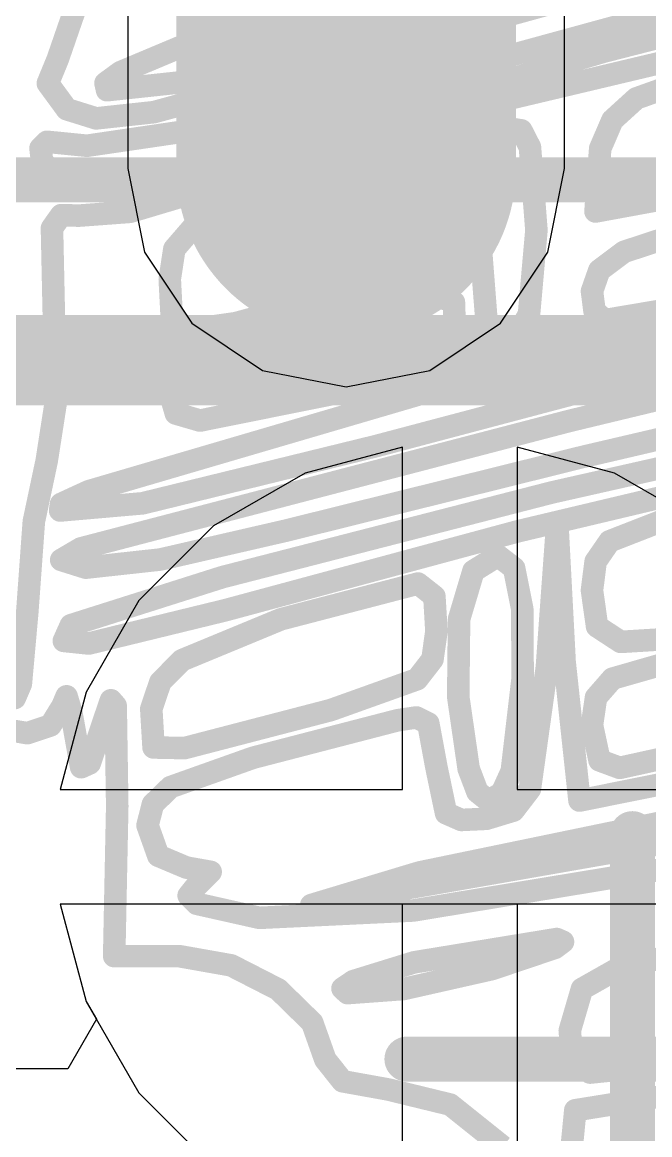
# Model space of a CAD drawing. Header units: inches. Extents: x 1.37 to 4.6, y 1.74 to 5.29.
# Drawn here: x 2.6193 to 2.6741, y 2.9276 to 3.0247 of the extents above; entities that cross this region are included whole.
import ezdxf

# ---------------------------------------------------------------- set-up
doc = ezdxf.new("R2010")
doc.units = ezdxf.units.IN
doc.header["$MEASUREMENT"] = 0
for name, color, linetype in [('BottomLayer', 5, 'Continuous'), ('BottomOverlay', 54, 'Continuous'), ('Mechanical13', 56, 'Continuous'), ('Mechanical15', 56, 'Continuous'), ('TopLayer', 1, 'Continuous'), ('TopOverlay', 2, 'Continuous'), ('TopPaste', 8, 'Continuous'), ('TopSolder', 216, 'Continuous')]:
    doc.layers.add(name, color=color, linetype=linetype)

# ---------------------------------------------------------------- blocks, each defined once
blk = doc.blocks.new('SOP_16_18')
at = {"layer": 'TopLayer'}
h = blk.add_hatch(color=1, dxfattribs=at)
edge = h.paths.add_edge_path()
edge.add_arc((-0.077756, -0.025), 0.010827, 270, 450)
edge.add_line((-0.077756, -0.014173), (-0.134843, -0.014173))
edge.add_arc((-0.134843, -0.025), 0.010827, 90, 270)
edge.add_line((-0.134843, -0.035827), (-0.077756, -0.035827))
at = {"layer": 'TopPaste'}
h = blk.add_hatch(color=8, dxfattribs=at)
edge = h.paths.add_edge_path()
edge.add_arc((-0.077756, -0.025), 0.010827, 270, 450)
edge.add_line((-0.077756, -0.014173), (-0.134843, -0.014173))
edge.add_arc((-0.134843, -0.025), 0.010827, 90, 270)
edge.add_line((-0.134843, -0.035827), (-0.077756, -0.035827))
at = {"layer": 'TopSolder'}
h = blk.add_hatch(color=216, dxfattribs=at)
edge = h.paths.add_edge_path()
edge.add_arc((-0.077756, -0.025), 0.014827, 270, 450)
edge.add_line((-0.077756, -0.010173), (-0.134843, -0.010173))
edge.add_arc((-0.134843, -0.025), 0.014827, 90, 270)
edge.add_line((-0.134843, -0.039827), (-0.077756, -0.039827))
at = {"layer": 'Mechanical13', "const_width": 0.003937}
blk.add_lwpolyline([(-0.076772, -0.194882), (-0.076772, 0.194882)], dxfattribs=at)
at = {"layer": 'Mechanical15', "const_width": 0.003937}
for points in [[(0, -0.019685), (0, 0.019685)], [(0.019685, 0), (-0.019685, 0)]]:
    blk.add_lwpolyline(points, dxfattribs=at)
at = {"layer": 'Mechanical15', "const_width": 0.001969}
for points in [[(-0.020669, 0, 1), (-0.018701, 0, 1)], [(-0.000984, -0.019685, 1), (0.000984, -0.019685, 1)]]:
    blk.add_lwpolyline(points, format="xyb", close=True, dxfattribs=at)
at = {"layer": 'TopOverlay', "const_width": 0.007874}
blk.add_lwpolyline([(-0.061024, -0.194882), (-0.061024, 0.194882)], dxfattribs=at)

msp = doc.modelspace()

# ---------------------------------------------------------------- linework, layer by layer
at = {"layer": 'BottomLayer'}
for p, q in [((2.65248, 2.98765), (2.64397, 2.98537)), ((2.65248, 2.957755), (2.65248, 2.98765)), ((2.670989, 2.98537), (2.662479, 2.98765)), ((2.662479, 2.98765), (2.662479, 2.957755)), ((2.64397, 2.98537), (2.635989, 2.980762)), ((2.67897, 2.980762), (2.670989, 2.98537)), ((2.635989, 2.980762), (2.629472, 2.974245)), ((2.629472, 2.974245), (2.624865, 2.966264)), ((2.624865, 2.966264), (2.622585, 2.957755)), ((2.622585, 2.957755), (2.65248, 2.957755)), ((2.662479, 2.957755), (2.692374, 2.957755)), ((2.65248, 2.947755), (2.622585, 2.947755)), ((2.622585, 2.947755), (2.624865, 2.939246)), ((2.65248, 2.91786), (2.65248, 2.947755)), ((2.692374, 2.947755), (2.662479, 2.947755)), ((2.662479, 2.947755), (2.662479, 2.91786)), ((2.624865, 2.939246), (2.629472, 2.931265)), ((2.629472, 2.931265), (2.635989, 2.924748))]:
    msp.add_line(p, q, dxfattribs=at)
at = {"layer": 'BottomOverlay', "const_width": 0.001969}
for points in [[(2.652622, 3.022854), (2.71279, 3.03943)], [(2.6347, 3.02326), (2.66466, 3.032635)], [(2.670061, 3.022183), (2.710408, 3.032519)], [(2.645742, 3.023134), (2.666115, 3.029475)], [(2.658136, 3.020809), (2.681627, 3.027233)], [(2.647401, 3.014655), (2.696189, 3.026228)], [(2.622377, 3.021512), (2.623846, 3.025764)], [(2.627858, 3.020387), (2.6347, 3.02326)], [(2.633341, 3.019526), (2.645742, 3.023134)], [(2.63077, 3.016895), (2.652622, 3.022854)], [(2.648793, 3.015875), (2.670061, 3.022183)], [(2.621514, 3.019412), (2.622377, 3.021512)], [(2.672897, 3.018097), (2.682105, 3.021382)], [(2.626551, 3.019433), (2.627858, 3.020387)], [(2.63632, 3.015639), (2.658136, 3.020809)], [(2.621514, 3.019412), (2.623171, 3.01715)], [(2.626551, 3.019433), (2.626685, 3.018813)], [(2.626685, 3.018813), (2.633341, 3.019526)], [(2.670811, 3.016199), (2.672897, 3.018097)], [(2.623171, 3.01715), (2.625733, 3.016351)], [(2.625733, 3.016351), (2.63077, 3.016895)], [(2.669745, 3.013723), (2.670811, 3.016199)], [(2.624934, 3.013962), (2.63632, 3.015639)], [(2.645738, 3.014649), (2.648793, 3.015875)], [(2.659971, 3.012301), (2.661749, 3.015481)], [(2.661749, 3.015481), (2.662856, 3.015304)], [(2.662856, 3.015304), (2.663609, 3.013837)], [(2.620875, 3.013741), (2.621447, 3.014308)], [(2.621447, 3.014308), (2.624934, 3.013962)], [(2.644287, 3.010683), (2.656414, 3.01427)], [(2.645738, 3.014649), (2.647401, 3.014655)], [(2.656414, 3.01427), (2.656999, 3.009098)], [(2.620875, 3.013741), (2.621009, 3.012656)], [(2.663609, 3.013837), (2.664175, 3.006589)], [(2.669334, 3.008221), (2.669745, 3.013723)], [(2.621009, 3.012656), (2.622165, 3.011143)], [(2.63507, 3.010099), (2.642831, 3.01313)], [(2.636041, 3.011903), (2.642831, 3.01313)], [(2.659324, 3.004971), (2.659971, 3.012301)], [(2.624658, 3.010534), (2.636041, 3.011903)], [(2.622165, 3.011143), (2.624658, 3.010534)], [(2.634239, 3.006892), (2.644287, 3.010683)], [(2.669334, 3.008221), (2.683634, 3.010848)], [(2.628683, 3.008191), (2.63507, 3.010099)], [(2.656999, 3.009098), (2.657023, 3.006185)], [(2.621876, 3.006771), (2.622684, 3.007906)], [(2.622684, 3.007906), (2.624224, 3.00786)], [(2.624224, 3.00786), (2.628683, 3.008191)], [(2.671821, 3.004699), (2.682122, 3.008087)], [(2.621876, 3.006771), (2.622037, 2.999293)], [(2.632561, 3.004948), (2.634239, 3.006892)], [(2.663528, 2.999259), (2.664175, 3.006589)], [(2.655755, 3.004226), (2.657023, 3.006185)], [(2.63216, 3.002315), (2.632561, 3.004948)], [(2.659324, 3.004971), (2.65989, 2.997723)], [(2.669664, 3.00308), (2.671821, 3.004699)], [(2.65241, 3.002609), (2.655755, 3.004226)], [(2.646202, 3.000727), (2.65241, 3.002609)], [(2.669025, 3.001261), (2.669664, 3.00308)], [(2.63216, 3.002315), (2.632327, 2.999104)], [(2.637927, 2.998472), (2.646202, 3.000727)], [(2.642346, 2.997997), (2.655083, 3.001)], [(2.655083, 3.001), (2.656972, 3.0003)], [(2.669025, 3.001261), (2.669247, 2.999529)], [(2.656972, 3.0003), (2.657038, 2.998145)], [(2.67014, 2.998736), (2.675318, 2.99961)], [(2.622037, 2.999293), (2.622226, 2.991663)], [(2.632327, 2.999104), (2.633776, 2.997877)], [(2.655901, 2.992836), (2.677329, 2.998735)], [(2.661749, 2.996078), (2.663528, 2.999259)], [(2.669247, 2.999529), (2.67014, 2.998736)], [(2.633776, 2.997877), (2.637927, 2.998472)], [(2.635071, 2.995128), (2.642346, 2.997997)], [(2.656129, 2.996583), (2.657038, 2.998145)], [(2.65989, 2.997723), (2.660643, 2.996256)], [(2.665538, 2.983693), (2.726263, 2.997388)], [(2.650164, 2.987735), (2.680542, 2.995783)], [(2.654056, 2.995072), (2.656129, 2.996583)], [(2.660643, 2.996256), (2.661749, 2.996078)], [(2.63216, 2.992402), (2.635071, 2.995128)], [(2.64671, 2.992361), (2.654056, 2.995072)], [(2.66704, 2.989934), (2.690324, 2.995537)], [(2.625075, 2.983795), (2.655901, 2.992836)], [(2.63216, 2.992402), (2.632697, 2.99058)], [(2.634803, 2.989967), (2.64671, 2.992361)], [(2.66828, 2.98681), (2.692534, 2.992466)], [(2.621417, 2.986458), (2.622226, 2.991663)], [(2.624399, 2.978806), (2.66704, 2.989934)], [(2.632697, 2.99058), (2.634803, 2.989967)], [(2.66255, 2.980297), (2.69601, 2.988241)], [(2.629791, 2.982743), (2.650164, 2.987735)], [(2.620293, 2.981153), (2.621417, 2.986458)], [(2.642292, 2.980354), (2.66828, 2.98681)], [(2.62267, 2.982686), (2.625075, 2.983795)], [(2.636749, 2.976293), (2.665538, 2.983693)], [(2.622587, 2.982114), (2.629791, 2.982743)], [(2.622587, 2.982114), (2.62267, 2.982686)], [(2.619723, 2.97328), (2.620293, 2.981153)], [(2.670563, 2.979426), (2.677271, 2.982041)], [(2.631337, 2.977835), (2.642292, 2.980354)], [(2.637011, 2.973406), (2.66255, 2.980297)], [(2.665087, 2.96843), (2.665998, 2.981041)], [(2.665998, 2.981041), (2.666635, 2.968914)], [(2.669344, 2.977658), (2.670563, 2.979426)], [(2.622681, 2.977798), (2.624399, 2.978806)], [(2.622681, 2.977798), (2.62483, 2.977122)], [(2.62483, 2.977122), (2.631337, 2.977835)], [(2.658678, 2.976837), (2.660816, 2.97816)], [(2.660816, 2.97816), (2.662228, 2.977074)], [(2.669025, 2.975145), (2.669344, 2.977658)], [(2.623526, 2.972098), (2.636749, 2.976293)], [(2.657421, 2.972628), (2.658678, 2.976837)], [(2.662228, 2.977074), (2.662938, 2.973525)], [(2.641861, 2.972615), (2.65384, 2.975737)], [(2.65384, 2.975737), (2.655266, 2.974616)], [(2.655266, 2.974616), (2.655443, 2.971571)], [(2.669025, 2.975145), (2.66947, 2.971989)], [(2.625093, 2.9705), (2.637011, 2.973406)], [(2.662938, 2.973525), (2.662972, 2.967459)], [(2.619158, 2.966969), (2.619723, 2.97328)], [(2.633226, 2.969044), (2.641861, 2.972615)], [(2.657347, 2.965856), (2.657421, 2.972628)], [(2.622912, 2.970726), (2.623526, 2.972098)], [(2.655098, 2.969118), (2.655443, 2.971571)], [(2.66947, 2.971989), (2.671532, 2.970642)], [(2.622912, 2.970726), (2.625093, 2.9705)], [(2.671532, 2.970642), (2.676306, 2.970934)], [(2.670815, 2.967434), (2.679212, 2.969842)], [(2.631341, 2.967141), (2.633226, 2.969044)], [(2.653754, 2.967383), (2.655098, 2.969118)], [(2.666635, 2.968914), (2.667935, 2.956788)], [(2.663605, 2.957793), (2.665087, 2.96843)], [(2.618626, 2.965737), (2.619158, 2.966969)], [(2.630546, 2.964791), (2.631341, 2.967141)], [(2.646227, 2.964691), (2.653754, 2.967383)], [(2.662023, 2.959362), (2.662972, 2.967459)], [(2.669378, 2.965788), (2.670815, 2.967434)], [(2.617978, 2.966004), (2.618626, 2.965737)], [(2.62279, 2.965034), (2.623152, 2.965892)], [(2.623152, 2.965892), (2.623555, 2.964549)], [(2.657347, 2.965856), (2.658259, 2.959562)], [(2.669025, 2.963367), (2.669378, 2.965788)], [(2.62175, 2.96335), (2.62279, 2.965034)], [(2.626351, 2.963579), (2.627023, 2.965545)], [(2.627023, 2.965545), (2.627439, 2.965062)], [(2.627439, 2.965062), (2.627575, 2.956301)], [(2.630546, 2.964791), (2.630747, 2.961423)], [(2.633456, 2.961369), (2.646227, 2.964691)], [(2.623555, 2.964549), (2.624422, 2.959698)], [(2.639436, 2.960527), (2.652048, 2.963798)], [(2.652048, 2.963798), (2.653688, 2.964045)], [(2.653688, 2.964045), (2.654732, 2.963527)], [(2.617443, 2.963057), (2.619719, 2.962674)], [(2.619719, 2.962674), (2.62175, 2.96335)], [(2.625169, 2.960038), (2.626351, 2.963579)], [(2.654732, 2.963527), (2.655443, 2.959694)], [(2.669025, 2.963367), (2.669686, 2.960296)], [(2.671451, 2.959644), (2.685033, 2.962632)], [(2.630747, 2.961423), (2.633456, 2.961369)], [(2.667935, 2.956788), (2.68773, 2.960767)], [(2.624422, 2.959698), (2.625169, 2.960038)], [(2.63223, 2.957964), (2.639436, 2.960527)], [(2.669686, 2.960296), (2.671451, 2.959644)], [(2.655443, 2.959694), (2.656284, 2.955681)], [(2.658259, 2.959562), (2.659024, 2.957545)], [(2.661141, 2.957419), (2.662023, 2.959362)], [(2.630685, 2.956459), (2.63223, 2.957964)], [(2.659024, 2.957545), (2.659962, 2.956788)], [(2.659962, 2.956788), (2.661141, 2.957419)], [(2.662165, 2.955913), (2.663605, 2.957793)], [(2.627309, 2.943204), (2.627575, 2.956301)], [(2.63022, 2.954617), (2.630685, 2.956459)], [(2.659809, 2.955197), (2.662165, 2.955913)], [(2.653973, 2.950514), (2.679408, 2.95577)], [(2.656284, 2.955681), (2.657617, 2.955095)], [(2.657617, 2.955095), (2.659809, 2.955197)], [(2.63022, 2.954617), (2.63116, 2.95197)], [(2.644516, 2.947665), (2.678987, 2.953701)], [(2.63116, 2.95197), (2.633615, 2.950938)], [(2.633615, 2.950938), (2.635733, 2.950565)], [(2.634432, 2.949273), (2.635733, 2.950565)], [(2.644516, 2.947665), (2.653973, 2.950514)], [(2.653419, 2.947189), (2.676522, 2.951)], [(2.633809, 2.948489), (2.634432, 2.949273)], [(2.633809, 2.948489), (2.634526, 2.947774)], [(2.634526, 2.947774), (2.639989, 2.946547)], [(2.639989, 2.946547), (2.653419, 2.947189)], [(2.671451, 2.942207), (2.686151, 2.945546)], [(2.653503, 2.942664), (2.665949, 2.944699)], [(2.665805, 2.943932), (2.666495, 2.944457)], [(2.665949, 2.944699), (2.666495, 2.944457)], [(2.660294, 2.942075), (2.665805, 2.943932)], [(2.627309, 2.943204), (2.632977, 2.943204)], [(2.632977, 2.943204), (2.637528, 2.942397)], [(2.637528, 2.942397), (2.641632, 2.940298)], [(2.648191, 2.941022), (2.653503, 2.942664)], [(2.652588, 2.940335), (2.660294, 2.942075)], [(2.668151, 2.940342), (2.671451, 2.942207)], [(2.647241, 2.94038), (2.648191, 2.941022)], [(2.647241, 2.94038), (2.647682, 2.939975)], [(2.647682, 2.939975), (2.652588, 2.940335)], [(2.667085, 2.936696), (2.668151, 2.940342)], [(2.641632, 2.940298), (2.644599, 2.937394)], [(2.644599, 2.937394), (2.645742, 2.934174)], [(2.667085, 2.936696), (2.667311, 2.934138)], [(2.645742, 2.934174), (2.647246, 2.93228)], [(2.667311, 2.934138), (2.668861, 2.933035)], [(2.668861, 2.933035), (2.681152, 2.934308)], [(2.647246, 2.93228), (2.651225, 2.931564)], [(2.66757, 2.929746), (2.682607, 2.932171)], [(2.651225, 2.931564), (2.656644, 2.930244)], [(2.656644, 2.930244), (2.661241, 2.926564)], [(2.667085, 2.924773), (2.66757, 2.929746)]]:
    msp.add_lwpolyline(points, dxfattribs=at)
at = {"layer": 'BottomOverlay', "const_width": 0.000984}
for points in [[(2.634208, 3.02326, 1), (2.635192, 3.02326, 1)], [(2.634208, 3.02326, 1), (2.635192, 3.02326, 1)], [(2.64525, 3.023134, 1), (2.646234, 3.023134, 1)], [(2.64525, 3.023134, 1), (2.646234, 3.023134, 1)], [(2.65213, 3.022854, 1), (2.653114, 3.022854, 1)], [(2.65213, 3.022854, 1), (2.653114, 3.022854, 1)], [(2.669569, 3.022183, 1), (2.670554, 3.022183, 1)], [(2.669569, 3.022183, 1), (2.670554, 3.022183, 1)], [(2.621885, 3.021512, 1), (2.622869, 3.021512, 1)], [(2.621885, 3.021512, 1), (2.622869, 3.021512, 1)], [(2.627366, 3.020387, 1), (2.62835, 3.020387, 1)], [(2.627366, 3.020387, 1), (2.62835, 3.020387, 1)], [(2.657643, 3.020809, 1), (2.658628, 3.020809, 1)], [(2.657643, 3.020809, 1), (2.658628, 3.020809, 1)], [(2.621022, 3.019412, 1), (2.622006, 3.019412, 1)], [(2.621022, 3.019412, 1), (2.622006, 3.019412, 1)], [(2.626059, 3.019433, 1), (2.627043, 3.019433, 1)], [(2.626059, 3.019433, 1), (2.627043, 3.019433, 1)], [(2.632849, 3.019526, 1), (2.633833, 3.019526, 1)], [(2.632849, 3.019526, 1), (2.633833, 3.019526, 1)], [(2.626192, 3.018813, 1), (2.627177, 3.018813, 1)], [(2.626192, 3.018813, 1), (2.627177, 3.018813, 1)], [(2.672405, 3.018097, 1), (2.673389, 3.018097, 1)], [(2.672405, 3.018097, 1), (2.673389, 3.018097, 1)], [(2.622679, 3.01715, 1), (2.623663, 3.01715, 1)], [(2.622679, 3.01715, 1), (2.623663, 3.01715, 1)], [(2.62524, 3.016351, 1), (2.626225, 3.016351, 1)], [(2.62524, 3.016351, 1), (2.626225, 3.016351, 1)], [(2.630278, 3.016895, 1), (2.631262, 3.016895, 1)], [(2.630278, 3.016895, 1), (2.631262, 3.016895, 1)], [(2.670319, 3.016199, 1), (2.671303, 3.016199, 1)], [(2.670319, 3.016199, 1), (2.671303, 3.016199, 1)], [(2.635828, 3.015639, 1), (2.636813, 3.015639, 1)], [(2.635828, 3.015639, 1), (2.636813, 3.015639, 1)], [(2.648301, 3.015875, 1), (2.649285, 3.015875, 1)], [(2.648301, 3.015875, 1), (2.649285, 3.015875, 1)], [(2.661257, 3.015481, 1), (2.662241, 3.015481, 1)], [(2.661257, 3.015481, 1), (2.662241, 3.015481, 1)], [(2.662364, 3.015304, 1), (2.663348, 3.015304, 1)], [(2.662364, 3.015304, 1), (2.663348, 3.015304, 1)], [(2.620955, 3.014308, 1), (2.621939, 3.014308, 1)], [(2.620955, 3.014308, 1), (2.621939, 3.014308, 1)], [(2.645246, 3.014649, 1), (2.64623, 3.014649, 1)], [(2.645246, 3.014649, 1), (2.64623, 3.014649, 1)], [(2.646909, 3.014655, 1), (2.647893, 3.014655, 1)], [(2.646909, 3.014655, 1), (2.647893, 3.014655, 1)], [(2.655921, 3.01427, 1), (2.656906, 3.01427, 1)], [(2.655921, 3.01427, 1), (2.656906, 3.01427, 1)], [(2.620383, 3.013741, 1), (2.621367, 3.013741, 1)], [(2.620383, 3.013741, 1), (2.621367, 3.013741, 1)], [(2.624442, 3.013962, 1), (2.625427, 3.013962, 1)], [(2.624442, 3.013962, 1), (2.625427, 3.013962, 1)], [(2.663117, 3.013837, 1), (2.664101, 3.013837, 1)], [(2.663117, 3.013837, 1), (2.664101, 3.013837, 1)], [(2.669253, 3.013723, 1), (2.670237, 3.013723, 1)], [(2.669253, 3.013723, 1), (2.670237, 3.013723, 1)], [(2.620517, 3.012656, 1), (2.621501, 3.012656, 1)], [(2.620517, 3.012656, 1), (2.621501, 3.012656, 1)], [(2.642339, 3.01313, 1), (2.643324, 3.01313, 1)], [(2.642339, 3.01313, 1), (2.643324, 3.01313, 1)], [(2.659478, 3.012301, 1), (2.660463, 3.012301, 1)], [(2.659478, 3.012301, 1), (2.660463, 3.012301, 1)], [(2.635548, 3.011903, 1), (2.636533, 3.011903, 1)], [(2.635548, 3.011903, 1), (2.636533, 3.011903, 1)], [(2.621673, 3.011143, 1), (2.622657, 3.011143, 1)], [(2.621673, 3.011143, 1), (2.622657, 3.011143, 1)], [(2.624166, 3.010534, 1), (2.62515, 3.010534, 1)], [(2.624166, 3.010534, 1), (2.62515, 3.010534, 1)], [(2.643795, 3.010683, 1), (2.644779, 3.010683, 1)], [(2.643795, 3.010683, 1), (2.644779, 3.010683, 1)], [(2.634578, 3.010099, 1), (2.635562, 3.010099, 1)], [(2.634578, 3.010099, 1), (2.635562, 3.010099, 1)], [(2.656507, 3.009098, 1), (2.657491, 3.009098, 1)], [(2.656507, 3.009098, 1), (2.657491, 3.009098, 1)], [(2.622192, 3.007906, 1), (2.623176, 3.007906, 1)], [(2.622192, 3.007906, 1), (2.623176, 3.007906, 1)], [(2.623732, 3.00786, 1), (2.624716, 3.00786, 1)], [(2.623732, 3.00786, 1), (2.624716, 3.00786, 1)], [(2.62819, 3.008191, 1), (2.629175, 3.008191, 1)], [(2.62819, 3.008191, 1), (2.629175, 3.008191, 1)], [(2.668842, 3.008221, 1), (2.669826, 3.008221, 1)], [(2.668842, 3.008221, 1), (2.669826, 3.008221, 1)], [(2.621384, 3.006771, 1), (2.622369, 3.006771, 1)], [(2.621384, 3.006771, 1), (2.622369, 3.006771, 1)], [(2.633747, 3.006892, 1), (2.634731, 3.006892, 1)], [(2.633747, 3.006892, 1), (2.634731, 3.006892, 1)], [(2.663683, 3.006589, 1), (2.664667, 3.006589, 1)], [(2.663683, 3.006589, 1), (2.664667, 3.006589, 1)], [(2.656531, 3.006185, 1), (2.657515, 3.006185, 1)], [(2.656531, 3.006185, 1), (2.657515, 3.006185, 1)], [(2.632069, 3.004948, 1), (2.633053, 3.004948, 1)], [(2.632069, 3.004948, 1), (2.633053, 3.004948, 1)], [(2.658832, 3.004971, 1), (2.659816, 3.004971, 1)], [(2.658832, 3.004971, 1), (2.659816, 3.004971, 1)], [(2.671329, 3.004699, 1), (2.672313, 3.004699, 1)], [(2.671329, 3.004699, 1), (2.672313, 3.004699, 1)], [(2.655263, 3.004226, 1), (2.656247, 3.004226, 1)], [(2.655263, 3.004226, 1), (2.656247, 3.004226, 1)], [(2.651918, 3.002609, 1), (2.652902, 3.002609, 1)], [(2.651918, 3.002609, 1), (2.652902, 3.002609, 1)], [(2.669172, 3.00308, 1), (2.670156, 3.00308, 1)], [(2.669172, 3.00308, 1), (2.670156, 3.00308, 1)], [(2.631668, 3.002315, 1), (2.632652, 3.002315, 1)], [(2.631668, 3.002315, 1), (2.632652, 3.002315, 1)], [(2.64571, 3.000727, 1), (2.646694, 3.000727, 1)], [(2.64571, 3.000727, 1), (2.646694, 3.000727, 1)], [(2.654591, 3.001, 1), (2.655575, 3.001, 1)], [(2.654591, 3.001, 1), (2.655575, 3.001, 1)], [(2.668533, 3.001261, 1), (2.669517, 3.001261, 1)], [(2.668533, 3.001261, 1), (2.669517, 3.001261, 1)], [(2.65648, 3.0003, 1), (2.657464, 3.0003, 1)], [(2.65648, 3.0003, 1), (2.657464, 3.0003, 1)], [(2.621545, 2.999293, 1), (2.62253, 2.999293, 1)], [(2.621545, 2.999293, 1), (2.62253, 2.999293, 1)], [(2.631835, 2.999104, 1), (2.632819, 2.999104, 1)], [(2.631835, 2.999104, 1), (2.632819, 2.999104, 1)], [(2.663036, 2.999259, 1), (2.66402, 2.999259, 1)], [(2.663036, 2.999259, 1), (2.66402, 2.999259, 1)], [(2.668755, 2.999529, 1), (2.669739, 2.999529, 1)], [(2.668755, 2.999529, 1), (2.669739, 2.999529, 1)], [(2.669648, 2.998736, 1), (2.670632, 2.998736, 1)], [(2.669648, 2.998736, 1), (2.670632, 2.998736, 1)], [(2.633283, 2.997877, 1), (2.634268, 2.997877, 1)], [(2.633283, 2.997877, 1), (2.634268, 2.997877, 1)], [(2.637435, 2.998472, 1), (2.638419, 2.998472, 1)], [(2.637435, 2.998472, 1), (2.638419, 2.998472, 1)], [(2.641854, 2.997997, 1), (2.642838, 2.997997, 1)], [(2.641854, 2.997997, 1), (2.642838, 2.997997, 1)], [(2.656546, 2.998145, 1), (2.65753, 2.998145, 1)], [(2.656546, 2.998145, 1), (2.65753, 2.998145, 1)], [(2.659398, 2.997723, 1), (2.660382, 2.997723, 1)], [(2.659398, 2.997723, 1), (2.660382, 2.997723, 1)], [(2.655637, 2.996583, 1), (2.656621, 2.996583, 1)], [(2.655637, 2.996583, 1), (2.656621, 2.996583, 1)], [(2.66015, 2.996256, 1), (2.661135, 2.996256, 1)], [(2.66015, 2.996256, 1), (2.661135, 2.996256, 1)], [(2.661257, 2.996078, 1), (2.662241, 2.996078, 1)], [(2.661257, 2.996078, 1), (2.662241, 2.996078, 1)], [(2.634579, 2.995128, 1), (2.635563, 2.995128, 1)], [(2.634579, 2.995128, 1), (2.635563, 2.995128, 1)], [(2.653564, 2.995072, 1), (2.654548, 2.995072, 1)], [(2.653564, 2.995072, 1), (2.654548, 2.995072, 1)], [(2.655409, 2.992836, 1), (2.656393, 2.992836, 1)], [(2.655409, 2.992836, 1), (2.656393, 2.992836, 1)], [(2.631668, 2.992402, 1), (2.632652, 2.992402, 1)], [(2.631668, 2.992402, 1), (2.632652, 2.992402, 1)], [(2.646218, 2.992361, 1), (2.647202, 2.992361, 1)], [(2.646218, 2.992361, 1), (2.647202, 2.992361, 1)], [(2.621734, 2.991663, 1), (2.622718, 2.991663, 1)], [(2.621734, 2.991663, 1), (2.622718, 2.991663, 1)], [(2.632204, 2.99058, 1), (2.633189, 2.99058, 1)], [(2.632204, 2.99058, 1), (2.633189, 2.99058, 1)], [(2.634311, 2.989967, 1), (2.635295, 2.989967, 1)], [(2.634311, 2.989967, 1), (2.635295, 2.989967, 1)], [(2.666548, 2.989934, 1), (2.667533, 2.989934, 1)], [(2.666548, 2.989934, 1), (2.667533, 2.989934, 1)], [(2.649672, 2.987735, 1), (2.650656, 2.987735, 1)], [(2.649672, 2.987735, 1), (2.650656, 2.987735, 1)], [(2.620925, 2.986458, 1), (2.621909, 2.986458, 1)], [(2.620925, 2.986458, 1), (2.621909, 2.986458, 1)], [(2.667788, 2.98681, 1), (2.668772, 2.98681, 1)], [(2.667788, 2.98681, 1), (2.668772, 2.98681, 1)], [(2.624583, 2.983795, 1), (2.625567, 2.983795, 1)], [(2.624583, 2.983795, 1), (2.625567, 2.983795, 1)], [(2.665046, 2.983693, 1), (2.666031, 2.983693, 1)], [(2.665046, 2.983693, 1), (2.666031, 2.983693, 1)], [(2.622095, 2.982114, 1), (2.623079, 2.982114, 1)], [(2.622095, 2.982114, 1), (2.623079, 2.982114, 1)], [(2.622178, 2.982686, 1), (2.623162, 2.982686, 1)], [(2.622178, 2.982686, 1), (2.623162, 2.982686, 1)], [(2.629299, 2.982743, 1), (2.630283, 2.982743, 1)], [(2.629299, 2.982743, 1), (2.630283, 2.982743, 1)], [(2.6198, 2.981153, 1), (2.620785, 2.981153, 1)], [(2.6198, 2.981153, 1), (2.620785, 2.981153, 1)], [(2.6418, 2.980354, 1), (2.642784, 2.980354, 1)], [(2.6418, 2.980354, 1), (2.642784, 2.980354, 1)], [(2.662058, 2.980297, 1), (2.663042, 2.980297, 1)], [(2.662058, 2.980297, 1), (2.663042, 2.980297, 1)], [(2.665506, 2.981041, 1), (2.666491, 2.981041, 1)], [(2.665506, 2.981041, 1), (2.666491, 2.981041, 1)], [(2.670071, 2.979426, 1), (2.671055, 2.979426, 1)], [(2.670071, 2.979426, 1), (2.671055, 2.979426, 1)], [(2.623907, 2.978806, 1), (2.624891, 2.978806, 1)], [(2.623907, 2.978806, 1), (2.624891, 2.978806, 1)], [(2.622189, 2.977798, 1), (2.623173, 2.977798, 1)], [(2.622189, 2.977798, 1), (2.623173, 2.977798, 1)], [(2.630845, 2.977835, 1), (2.631829, 2.977835, 1)], [(2.630845, 2.977835, 1), (2.631829, 2.977835, 1)], [(2.660323, 2.97816, 1), (2.661308, 2.97816, 1)], [(2.660323, 2.97816, 1), (2.661308, 2.97816, 1)], [(2.668852, 2.977658, 1), (2.669836, 2.977658, 1)], [(2.668852, 2.977658, 1), (2.669836, 2.977658, 1)], [(2.624338, 2.977122, 1), (2.625322, 2.977122, 1)], [(2.624338, 2.977122, 1), (2.625322, 2.977122, 1)], [(2.636257, 2.976293, 1), (2.637241, 2.976293, 1)], [(2.636257, 2.976293, 1), (2.637241, 2.976293, 1)], [(2.658186, 2.976837, 1), (2.65917, 2.976837, 1)], [(2.658186, 2.976837, 1), (2.65917, 2.976837, 1)], [(2.661735, 2.977074, 1), (2.66272, 2.977074, 1)], [(2.661735, 2.977074, 1), (2.66272, 2.977074, 1)], [(2.653347, 2.975737, 1), (2.654332, 2.975737, 1)], [(2.653347, 2.975737, 1), (2.654332, 2.975737, 1)], [(2.654774, 2.974616, 1), (2.655758, 2.974616, 1)], [(2.654774, 2.974616, 1), (2.655758, 2.974616, 1)], [(2.668533, 2.975145, 1), (2.669517, 2.975145, 1)], [(2.668533, 2.975145, 1), (2.669517, 2.975145, 1)], [(2.636519, 2.973406, 1), (2.637503, 2.973406, 1)], [(2.636519, 2.973406, 1), (2.637503, 2.973406, 1)], [(2.662446, 2.973525, 1), (2.66343, 2.973525, 1)], [(2.662446, 2.973525, 1), (2.66343, 2.973525, 1)], [(2.619231, 2.97328, 1), (2.620215, 2.97328, 1)], [(2.619231, 2.97328, 1), (2.620215, 2.97328, 1)], [(2.641369, 2.972615, 1), (2.642354, 2.972615, 1)], [(2.641369, 2.972615, 1), (2.642354, 2.972615, 1)], [(2.656929, 2.972628, 1), (2.657913, 2.972628, 1)], [(2.656929, 2.972628, 1), (2.657913, 2.972628, 1)], [(2.623034, 2.972098, 1), (2.624018, 2.972098, 1)], [(2.623034, 2.972098, 1), (2.624018, 2.972098, 1)], [(2.654951, 2.971571, 1), (2.655935, 2.971571, 1)], [(2.654951, 2.971571, 1), (2.655935, 2.971571, 1)], [(2.668978, 2.971989, 1), (2.669962, 2.971989, 1)], [(2.668978, 2.971989, 1), (2.669962, 2.971989, 1)], [(2.622419, 2.970726, 1), (2.623404, 2.970726, 1)], [(2.622419, 2.970726, 1), (2.623404, 2.970726, 1)], [(2.624601, 2.9705, 1), (2.625585, 2.9705, 1)], [(2.624601, 2.9705, 1), (2.625585, 2.9705, 1)], [(2.67104, 2.970642, 1), (2.672025, 2.970642, 1)], [(2.67104, 2.970642, 1), (2.672025, 2.970642, 1)], [(2.632734, 2.969044, 1), (2.633718, 2.969044, 1)], [(2.632734, 2.969044, 1), (2.633718, 2.969044, 1)], [(2.654606, 2.969118, 1), (2.65559, 2.969118, 1)], [(2.654606, 2.969118, 1), (2.65559, 2.969118, 1)], [(2.666143, 2.968914, 1), (2.667127, 2.968914, 1)], [(2.666143, 2.968914, 1), (2.667127, 2.968914, 1)], [(2.664594, 2.96843, 1), (2.665579, 2.96843, 1)], [(2.664594, 2.96843, 1), (2.665579, 2.96843, 1)], [(2.618666, 2.966969, 1), (2.619651, 2.966969, 1)], [(2.618666, 2.966969, 1), (2.619651, 2.966969, 1)], [(2.630849, 2.967141, 1), (2.631833, 2.967141, 1)], [(2.630849, 2.967141, 1), (2.631833, 2.967141, 1)], [(2.653262, 2.967383, 1), (2.654246, 2.967383, 1)], [(2.653262, 2.967383, 1), (2.654246, 2.967383, 1)], [(2.662479, 2.967459, 1), (2.663464, 2.967459, 1)], [(2.662479, 2.967459, 1), (2.663464, 2.967459, 1)], [(2.670322, 2.967434, 1), (2.671307, 2.967434, 1)], [(2.670322, 2.967434, 1), (2.671307, 2.967434, 1)], [(2.618134, 2.965737, 1), (2.619118, 2.965737, 1)], [(2.618134, 2.965737, 1), (2.619118, 2.965737, 1)], [(2.622659, 2.965892, 1), (2.623644, 2.965892, 1)], [(2.622659, 2.965892, 1), (2.623644, 2.965892, 1)], [(2.656855, 2.965856, 1), (2.657839, 2.965856, 1)], [(2.656855, 2.965856, 1), (2.657839, 2.965856, 1)], [(2.668886, 2.965788, 1), (2.66987, 2.965788, 1)], [(2.668886, 2.965788, 1), (2.66987, 2.965788, 1)], [(2.622298, 2.965034, 1), (2.623283, 2.965034, 1)], [(2.622298, 2.965034, 1), (2.623283, 2.965034, 1)], [(2.626531, 2.965545, 1), (2.627515, 2.965545, 1)], [(2.626531, 2.965545, 1), (2.627515, 2.965545, 1)], [(2.626947, 2.965062, 1), (2.627931, 2.965062, 1)], [(2.626947, 2.965062, 1), (2.627931, 2.965062, 1)], [(2.630054, 2.964791, 1), (2.631038, 2.964791, 1)], [(2.630054, 2.964791, 1), (2.631038, 2.964791, 1)], [(2.645735, 2.964691, 1), (2.646719, 2.964691, 1)], [(2.645735, 2.964691, 1), (2.646719, 2.964691, 1)], [(2.623063, 2.964549, 1), (2.624047, 2.964549, 1)], [(2.623063, 2.964549, 1), (2.624047, 2.964549, 1)], [(2.651556, 2.963798, 1), (2.65254, 2.963798, 1)], [(2.651556, 2.963798, 1), (2.65254, 2.963798, 1)], [(2.653196, 2.964045, 1), (2.65418, 2.964045, 1)], [(2.653196, 2.964045, 1), (2.65418, 2.964045, 1)], [(2.619227, 2.962674, 1), (2.620211, 2.962674, 1)], [(2.619227, 2.962674, 1), (2.620211, 2.962674, 1)], [(2.621258, 2.96335, 1), (2.622242, 2.96335, 1)], [(2.621258, 2.96335, 1), (2.622242, 2.96335, 1)], [(2.625859, 2.963579, 1), (2.626843, 2.963579, 1)], [(2.625859, 2.963579, 1), (2.626843, 2.963579, 1)], [(2.65424, 2.963527, 1), (2.655224, 2.963527, 1)], [(2.65424, 2.963527, 1), (2.655224, 2.963527, 1)], [(2.668533, 2.963367, 1), (2.669517, 2.963367, 1)], [(2.668533, 2.963367, 1), (2.669517, 2.963367, 1)], [(2.630255, 2.961423, 1), (2.631239, 2.961423, 1)], [(2.630255, 2.961423, 1), (2.631239, 2.961423, 1)], [(2.632964, 2.961369, 1), (2.633948, 2.961369, 1)], [(2.632964, 2.961369, 1), (2.633948, 2.961369, 1)], [(2.624677, 2.960038, 1), (2.625661, 2.960038, 1)], [(2.624677, 2.960038, 1), (2.625661, 2.960038, 1)], [(2.638944, 2.960527, 1), (2.639928, 2.960527, 1)], [(2.638944, 2.960527, 1), (2.639928, 2.960527, 1)], [(2.669194, 2.960296, 1), (2.670178, 2.960296, 1)], [(2.669194, 2.960296, 1), (2.670178, 2.960296, 1)], [(2.62393, 2.959698, 1), (2.624914, 2.959698, 1)], [(2.62393, 2.959698, 1), (2.624914, 2.959698, 1)], [(2.654951, 2.959694, 1), (2.655935, 2.959694, 1)], [(2.654951, 2.959694, 1), (2.655935, 2.959694, 1)], [(2.657767, 2.959562, 1), (2.658751, 2.959562, 1)], [(2.657767, 2.959562, 1), (2.658751, 2.959562, 1)], [(2.661531, 2.959362, 1), (2.662515, 2.959362, 1)], [(2.661531, 2.959362, 1), (2.662515, 2.959362, 1)], [(2.670958, 2.959644, 1), (2.671943, 2.959644, 1)], [(2.670958, 2.959644, 1), (2.671943, 2.959644, 1)], [(2.631737, 2.957964, 1), (2.632722, 2.957964, 1)], [(2.631737, 2.957964, 1), (2.632722, 2.957964, 1)], [(2.658532, 2.957545, 1), (2.659516, 2.957545, 1)], [(2.658532, 2.957545, 1), (2.659516, 2.957545, 1)], [(2.660649, 2.957419, 1), (2.661633, 2.957419, 1)], [(2.660649, 2.957419, 1), (2.661633, 2.957419, 1)], [(2.663113, 2.957793, 1), (2.664098, 2.957793, 1)], [(2.663113, 2.957793, 1), (2.664098, 2.957793, 1)], [(2.627083, 2.956301, 1), (2.628067, 2.956301, 1)], [(2.627083, 2.956301, 1), (2.628067, 2.956301, 1)], [(2.630193, 2.956459, 1), (2.631178, 2.956459, 1)], [(2.630193, 2.956459, 1), (2.631178, 2.956459, 1)], [(2.65947, 2.956788, 1), (2.660454, 2.956788, 1)], [(2.65947, 2.956788, 1), (2.660454, 2.956788, 1)], [(2.661673, 2.955913, 1), (2.662657, 2.955913, 1)], [(2.661673, 2.955913, 1), (2.662657, 2.955913, 1)], [(2.667443, 2.956788, 1), (2.668427, 2.956788, 1)], [(2.667443, 2.956788, 1), (2.668427, 2.956788, 1)], [(2.655792, 2.955681, 1), (2.656776, 2.955681, 1)], [(2.655792, 2.955681, 1), (2.656776, 2.955681, 1)], [(2.657125, 2.955095, 1), (2.658109, 2.955095, 1)], [(2.657125, 2.955095, 1), (2.658109, 2.955095, 1)], [(2.659317, 2.955197, 1), (2.660301, 2.955197, 1)], [(2.659317, 2.955197, 1), (2.660301, 2.955197, 1)], [(2.629728, 2.954617, 1), (2.630712, 2.954617, 1)], [(2.629728, 2.954617, 1), (2.630712, 2.954617, 1)], [(2.630668, 2.95197, 1), (2.631652, 2.95197, 1)], [(2.630668, 2.95197, 1), (2.631652, 2.95197, 1)], [(2.633123, 2.950938, 1), (2.634107, 2.950938, 1)], [(2.633123, 2.950938, 1), (2.634107, 2.950938, 1)], [(2.635241, 2.950565, 1), (2.636225, 2.950565, 1)], [(2.635241, 2.950565, 1), (2.636225, 2.950565, 1)], [(2.653481, 2.950514, 1), (2.654465, 2.950514, 1)], [(2.653481, 2.950514, 1), (2.654465, 2.950514, 1)], [(2.63394, 2.949273, 1), (2.634924, 2.949273, 1)], [(2.63394, 2.949273, 1), (2.634924, 2.949273, 1)], [(2.633317, 2.948489, 1), (2.634301, 2.948489, 1)], [(2.633317, 2.948489, 1), (2.634301, 2.948489, 1)], [(2.634034, 2.947774, 1), (2.635018, 2.947774, 1)], [(2.634034, 2.947774, 1), (2.635018, 2.947774, 1)], [(2.644024, 2.947665, 1), (2.645008, 2.947665, 1)], [(2.644024, 2.947665, 1), (2.645008, 2.947665, 1)], [(2.652927, 2.947189, 1), (2.653911, 2.947189, 1)], [(2.652927, 2.947189, 1), (2.653911, 2.947189, 1)], [(2.639497, 2.946547, 1), (2.640481, 2.946547, 1)], [(2.639497, 2.946547, 1), (2.640481, 2.946547, 1)], [(2.665457, 2.944699, 1), (2.666441, 2.944699, 1)], [(2.665457, 2.944699, 1), (2.666441, 2.944699, 1)], [(2.666003, 2.944457, 1), (2.666987, 2.944457, 1)], [(2.666003, 2.944457, 1), (2.666987, 2.944457, 1)], [(2.665313, 2.943932, 1), (2.666297, 2.943932, 1)], [(2.665313, 2.943932, 1), (2.666297, 2.943932, 1)], [(2.626817, 2.943204, 1), (2.627801, 2.943204, 1)], [(2.626817, 2.943204, 1), (2.627801, 2.943204, 1)], [(2.632485, 2.943204, 1), (2.633469, 2.943204, 1)], [(2.632485, 2.943204, 1), (2.633469, 2.943204, 1)], [(2.637036, 2.942397, 1), (2.63802, 2.942397, 1)], [(2.637036, 2.942397, 1), (2.63802, 2.942397, 1)], [(2.653011, 2.942664, 1), (2.653995, 2.942664, 1)], [(2.653011, 2.942664, 1), (2.653995, 2.942664, 1)], [(2.659802, 2.942075, 1), (2.660786, 2.942075, 1)], [(2.659802, 2.942075, 1), (2.660786, 2.942075, 1)], [(2.670958, 2.942207, 1), (2.671943, 2.942207, 1)], [(2.670958, 2.942207, 1), (2.671943, 2.942207, 1)], [(2.646749, 2.94038, 1), (2.647733, 2.94038, 1)], [(2.646749, 2.94038, 1), (2.647733, 2.94038, 1)], [(2.647699, 2.941022, 1), (2.648684, 2.941022, 1)], [(2.647699, 2.941022, 1), (2.648684, 2.941022, 1)], [(2.652095, 2.940335, 1), (2.65308, 2.940335, 1)], [(2.652095, 2.940335, 1), (2.65308, 2.940335, 1)], [(2.667659, 2.940342, 1), (2.668643, 2.940342, 1)], [(2.667659, 2.940342, 1), (2.668643, 2.940342, 1)], [(2.64114, 2.940298, 1), (2.642124, 2.940298, 1)], [(2.64114, 2.940298, 1), (2.642124, 2.940298, 1)], [(2.64719, 2.939975, 1), (2.648174, 2.939975, 1)], [(2.64719, 2.939975, 1), (2.648174, 2.939975, 1)], [(2.644107, 2.937394, 1), (2.645092, 2.937394, 1)], [(2.644107, 2.937394, 1), (2.645092, 2.937394, 1)], [(2.666593, 2.936696, 1), (2.667577, 2.936696, 1)], [(2.666593, 2.936696, 1), (2.667577, 2.936696, 1)], [(2.64525, 2.934174, 1), (2.646234, 2.934174, 1)], [(2.64525, 2.934174, 1), (2.646234, 2.934174, 1)], [(2.666819, 2.934138, 1), (2.667804, 2.934138, 1)], [(2.666819, 2.934138, 1), (2.667804, 2.934138, 1)], [(2.668369, 2.933035, 1), (2.669353, 2.933035, 1)], [(2.668369, 2.933035, 1), (2.669353, 2.933035, 1)], [(2.646754, 2.93228, 1), (2.647738, 2.93228, 1)], [(2.646754, 2.93228, 1), (2.647738, 2.93228, 1)], [(2.650733, 2.931564, 1), (2.651717, 2.931564, 1)], [(2.650733, 2.931564, 1), (2.651717, 2.931564, 1)], [(2.656152, 2.930244, 1), (2.657136, 2.930244, 1)], [(2.656152, 2.930244, 1), (2.657136, 2.930244, 1)], [(2.667078, 2.929746, 1), (2.668062, 2.929746, 1)], [(2.667078, 2.929746, 1), (2.668062, 2.929746, 1)]]:
    msp.add_lwpolyline(points, format="xyb", close=True, dxfattribs=at)
at = {"layer": 'TopLayer'}
for p, q in [((2.628491, 3.069054), (2.628491, 3.011967)), ((2.666625, 3.011967), (2.666625, 3.069054)), ((2.628491, 3.011967), (2.629942, 3.004671)), ((2.665173, 3.004671), (2.666625, 3.011967)), ((2.629942, 3.004671), (2.634075, 2.998485)), ((2.66104, 2.998485), (2.665173, 3.004671)), ((2.634075, 2.998485), (2.640261, 2.994352)), ((2.654854, 2.994352), (2.66104, 2.998485)), ((2.640261, 2.994352), (2.647558, 2.9929)), ((2.647558, 2.9929), (2.654854, 2.994352)), ((2.65248, 2.98765), (2.64397, 2.98537)), ((2.65248, 2.957755), (2.65248, 2.98765)), ((2.670989, 2.98537), (2.662479, 2.98765)), ((2.662479, 2.98765), (2.662479, 2.957755)), ((2.64397, 2.98537), (2.635989, 2.980762)), ((2.67897, 2.980762), (2.670989, 2.98537)), ((2.635989, 2.980762), (2.629472, 2.974245)), ((2.629472, 2.974245), (2.624865, 2.966264)), ((2.624865, 2.966264), (2.622585, 2.957755)), ((2.622585, 2.957755), (2.65248, 2.957755)), ((2.662479, 2.957755), (2.692374, 2.957755)), ((2.692374, 2.947755), (2.622585, 2.947755)), ((2.622585, 2.947755), (2.624865, 2.939246)), ((2.624865, 2.939246), (2.625764, 2.937688)), ((2.625764, 2.937688), (2.623264, 2.933358)), ((2.623264, 2.933358), (2.543152, 2.933358))]:
    msp.add_line(p, q, dxfattribs=at)

# ---------------------------------------------------------------- block references
at = {"rotation": 270}
msp.add_blockref('SOP_16_18', (2.672558, 2.934211), dxfattribs=at)

doc.saveas('drawing.dxf')
